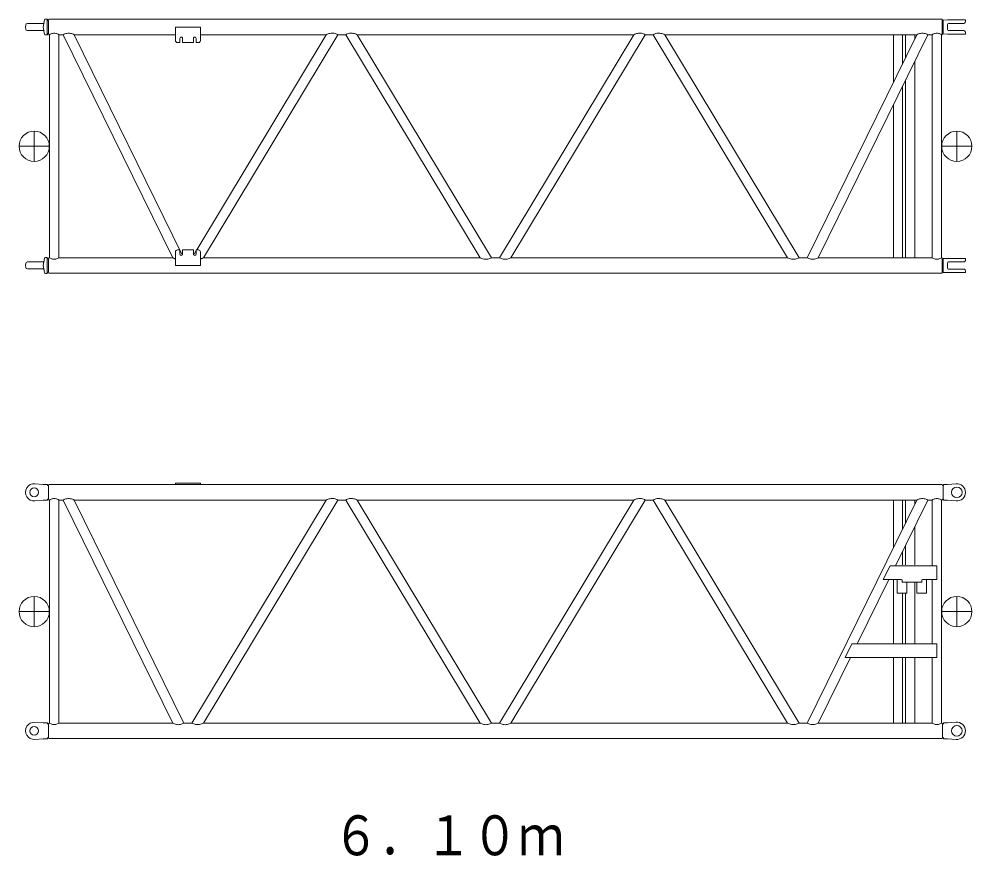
# Model space of a CAD drawing. Units: millimetres on the paper. Extents: x -420 to 420, y -297 to 297.
# Drawn here: x -256.3 to -151.4, y -112.1 to -19.9 of the extents above; entities that cross this region are included whole.
import ezdxf
from ezdxf.enums import TextEntityAlignment as Align

# ---------------------------------------------------------------- set-up
doc = ezdxf.new("R2010")
doc.units = ezdxf.units.MM
doc.layers.add('0-0_0', color=7, linetype='Continuous', lineweight=18)
doc.styles.add('ＭＳ ゴシック', font='')
doc.styles.get('ＭＳ ゴシック').set_extended_font_data('MS Gothic')

msp = doc.modelspace()

# ---------------------------------------------------------------- linework, layer by layer
at = {"layer": '0-0_0'}
for p, q in [((-253.433, -19.928), (-253.255, -19.928)), ((-253.178, -20.061), (-253.255, -19.928)), ((-253.255, -19.928), (-253.255, -21.678)), ((-255.621, -20.803), (-255.591, -20.566)), ((-255.621, -20.803), (-255.591, -21.04)), ((-255.426, -20.42), (-253.688, -20.42)), ((-253.671, -20.803), (-253.532, -20.011)), ((-253.671, -20.803), (-253.532, -21.595)), ((-253.104, -20.078), (-253.149, -20.078)), ((-253.104, -20.065), (-253.041, -19.956)), ((-253.104, -21.541), (-253.104, -20.065)), ((-253.041, -19.956), (-154.7, -19.956)), ((-239.112, -22.295), (-239.112, -20.803)), ((-239.112, -20.803), (-236.362, -20.803)), ((-236.362, -22.295), (-236.362, -20.803)), ((-154.7, -19.956), (-154.7, -21.65)), ((-154.7, -19.956), (-154.637, -20.065)), ((-154.592, -20.078), (-154.637, -20.078)), ((-154.572, -20.072), (-154.572, -21.534)), ((-154.548, -20.036), (-154.563, -20.061)), ((-154.104, -20.02), (-154.548, -20.036)), ((-152.121, -20.02), (-154.104, -20.02)), ((-154.104, -20.541), (-154.104, -21.066)), ((-152.287, -20.407), (-153.97, -20.407)), ((-152.121, -20.02), (-152.121, -20.241)), ((-255.426, -21.186), (-253.688, -21.186)), ((-253.433, -21.678), (-253.255, -21.678)), ((-253.255, -21.678), (-253.178, -21.545)), ((-253.149, -21.528), (-253.104, -21.528)), ((-253.104, -21.541), (-253.041, -21.65)), ((-253.041, -21.65), (-252.975, -21.65)), ((-252.975, -21.65), (-252.975, -46.206)), ((-251.474, -21.65), (-251.966, -21.65)), ((-251.966, -21.65), (-251.966, -46.206)), ((-251.474, -21.65), (-239.407, -46.206)), ((-250.267, -21.65), (-239.164, -21.65)), ((-250.267, -21.65), (-238.401, -45.799)), ((-236.772, -45.324), (-222.503, -21.65)), ((-236.31, -21.65), (-222.503, -21.65)), ((-236.038, -46.206), (-221.238, -21.65)), ((-221.238, -21.65), (-220.37, -21.65)), ((-205.57, -46.206), (-220.37, -21.65)), ((-204.305, -46.206), (-219.105, -21.65)), ((-219.105, -21.65), (-188.636, -21.65)), ((-203.436, -46.206), (-188.636, -21.65)), ((-202.172, -46.206), (-187.371, -21.65)), ((-187.371, -21.65), (-186.503, -21.65)), ((-171.703, -46.206), (-186.503, -21.65)), ((-157.474, -21.65), (-185.238, -21.65)), ((-170.438, -46.206), (-185.238, -21.65)), ((-169.541, -46.206), (-157.474, -21.65)), ((-168.334, -46.206), (-156.267, -21.65)), ((-160.041, -26.874), (-160.041, -21.65)), ((-159.033, -24.822), (-159.033, -21.65)), ((-158.708, -24.161), (-158.708, -21.65)), ((-157.7, -22.109), (-157.7, -21.65)), ((-156.267, -21.65), (-155.775, -21.65)), ((-155.775, -46.206), (-155.775, -21.65)), ((-154.766, -21.65), (-154.7, -21.65)), ((-154.766, -46.206), (-154.766, -21.65)), ((-154.7, -21.65), (-154.637, -21.541)), ((-154.592, -21.528), (-154.637, -21.528)), ((-154.548, -21.571), (-154.563, -21.545)), ((-154.104, -21.586), (-154.548, -21.571)), ((-152.121, -21.586), (-154.104, -21.586)), ((-152.287, -21.199), (-153.97, -21.199)), ((-152.121, -21.366), (-152.121, -21.586)), ((-238.896, -22.511), (-238.629, -22.511)), ((-238.629, -22.511), (-238.629, -22.061)), ((-238.329, -22.511), (-238.329, -22.061)), ((-238.329, -22.511), (-237.146, -22.511)), ((-237.146, -22.511), (-237.146, -22.061)), ((-236.846, -22.511), (-236.846, -22.061)), ((-236.846, -22.511), (-236.579, -22.511)), ((-157.7, -46.206), (-157.7, -24.565)), ((-159.033, -46.206), (-159.033, -27.279)), ((-158.708, -46.206), (-158.708, -26.617)), ((-160.041, -46.206), (-160.041, -29.331)), ((-254.671, -32.261), (-254.671, -35.595)), ((-153.071, -32.261), (-153.071, -35.595)), ((-256.337, -33.928), (-253.004, -33.928)), ((-154.737, -33.928), (-151.404, -33.928)), ((-239.112, -45.561), (-239.112, -47.053)), ((-238.896, -45.345), (-238.629, -45.345)), ((-238.629, -45.345), (-238.629, -45.795)), ((-238.329, -45.345), (-238.329, -45.795)), ((-238.329, -45.345), (-237.146, -45.345)), ((-237.146, -45.345), (-237.146, -45.795)), ((-237.06, -45.803), (-236.864, -45.477)), ((-236.846, -45.345), (-236.846, -45.795)), ((-236.846, -45.345), (-236.579, -45.345)), ((-236.362, -45.561), (-236.362, -47.053)), ((-255.621, -47.053), (-255.591, -46.816)), ((-255.621, -47.053), (-255.591, -47.29)), ((-255.426, -46.67), (-253.688, -46.67)), ((-253.671, -47.053), (-253.532, -46.261)), ((-253.671, -47.053), (-253.532, -47.845)), ((-253.433, -46.178), (-253.255, -46.178)), ((-253.178, -46.311), (-253.255, -46.178)), ((-253.255, -46.178), (-253.255, -47.928)), ((-253.104, -46.328), (-253.149, -46.328)), ((-253.104, -46.315), (-253.041, -46.206)), ((-253.104, -46.315), (-253.104, -47.791)), ((-253.041, -46.206), (-252.975, -46.206)), ((-251.966, -46.206), (-239.407, -46.206)), ((-239.112, -47.053), (-236.362, -47.053)), ((-205.57, -46.206), (-236.038, -46.206)), ((-203.436, -46.206), (-204.305, -46.206)), ((-171.703, -46.206), (-202.171, -46.206)), ((-169.541, -46.206), (-170.438, -46.206)), ((-168.334, -46.206), (-155.775, -46.206)), ((-154.766, -46.206), (-154.7, -46.206)), ((-154.7, -46.206), (-154.637, -46.315)), ((-154.7, -46.206), (-154.7, -47.9)), ((-154.592, -46.328), (-154.637, -46.328)), ((-154.572, -46.322), (-154.572, -47.784)), ((-154.548, -46.286), (-154.563, -46.311)), ((-154.104, -46.27), (-154.548, -46.285)), ((-152.121, -46.27), (-154.104, -46.27)), ((-154.104, -46.79), (-154.104, -47.316)), ((-152.287, -46.657), (-153.97, -46.657)), ((-152.121, -46.27), (-152.121, -46.49)), ((-255.426, -47.436), (-253.688, -47.436)), ((-253.433, -47.928), (-253.255, -47.928)), ((-253.255, -47.928), (-253.178, -47.795)), ((-253.149, -47.778), (-253.104, -47.778)), ((-253.104, -47.791), (-253.041, -47.9)), ((-253.041, -47.9), (-154.7, -47.9)), ((-154.7, -47.9), (-154.637, -47.791)), ((-154.592, -47.778), (-154.637, -47.778)), ((-154.548, -47.82), (-154.563, -47.795)), ((-154.104, -47.836), (-154.548, -47.821)), ((-152.287, -47.449), (-153.97, -47.449)), ((-254.595, -71.082), (-253.696, -71.154)), ((-253.696, -71.154), (-253.246, -71.154)), ((-253.246, -71.154), (-253.178, -71.271)), ((-253.149, -71.287), (-253.104, -71.287)), ((-253.104, -71.274), (-253.051, -71.182)), ((-253.104, -72.784), (-253.104, -71.274)), ((-253.051, -71.182), (-154.69, -71.182)), ((-239.112, -71.182), (-239.112, -71.032)), ((-239.112, -71.032), (-236.362, -71.032)), ((-236.362, -71.182), (-236.362, -71.032)), ((-154.69, -71.182), (-154.637, -71.274)), ((-154.637, -71.287), (-154.592, -71.287)), ((-154.572, -71.281), (-154.572, -72.777)), ((-154.495, -71.154), (-154.563, -71.27)), ((-154.495, -71.154), (-154.104, -71.154)), ((-153.142, -71.082), (-154.104, -71.154)), ((-254.595, -72.976), (-253.696, -72.904)), ((-253.696, -72.904), (-253.246, -72.904)), ((-253.178, -72.787), (-253.246, -72.904)), ((-253.104, -72.771), (-253.149, -72.771)), ((-253.104, -72.784), (-253.051, -72.876)), ((-253.051, -72.876), (-252.975, -72.876)), ((-252.975, -72.876), (-252.975, -97.432)), ((-251.966, -72.876), (-251.966, -97.432)), ((-251.474, -72.876), (-251.966, -72.876)), ((-251.474, -72.876), (-239.407, -97.432)), ((-250.267, -72.876), (-238.2, -97.432)), ((-222.503, -72.876), (-250.267, -72.876)), ((-237.303, -97.432), (-222.503, -72.875)), ((-236.038, -97.432), (-221.238, -72.876)), ((-220.37, -72.876), (-221.238, -72.876)), ((-205.57, -97.432), (-220.37, -72.876)), ((-188.636, -72.876), (-219.105, -72.876)), ((-204.305, -97.432), (-219.105, -72.876)), ((-203.436, -97.432), (-188.636, -72.876)), ((-202.171, -97.432), (-187.371, -72.876)), ((-186.503, -72.876), (-187.371, -72.876)), ((-171.703, -97.432), (-186.503, -72.876)), ((-170.438, -97.432), (-185.238, -72.876)), ((-157.474, -72.876), (-185.238, -72.876)), ((-169.541, -97.432), (-157.474, -72.876)), ((-160.041, -78.1), (-160.041, -72.876)), ((-159.823, -80.112), (-156.267, -72.876)), ((-159.033, -76.048), (-159.033, -72.876)), ((-158.708, -75.387), (-158.708, -72.876)), ((-157.7, -73.335), (-157.7, -72.876)), ((-156.267, -72.876), (-155.775, -72.876)), ((-155.775, -80.035), (-155.775, -72.876)), ((-154.766, -72.876), (-154.69, -72.876)), ((-154.766, -97.432), (-154.766, -72.876)), ((-154.69, -72.876), (-154.637, -72.784)), ((-154.637, -72.77), (-154.592, -72.77)), ((-154.563, -72.787), (-154.495, -72.904)), ((-154.495, -72.904), (-154.104, -72.904)), ((-153.142, -72.976), (-154.104, -72.904)), ((-157.7, -80.015), (-157.7, -75.791)), ((-159.033, -80.022), (-159.033, -78.505)), ((-158.708, -80.022), (-158.708, -77.843)), ((-160.427, -80.112), (-161.164, -81.612)), ((-155.271, -80.112), (-160.427, -80.112)), ((-155.271, -80.112), (-155.271, -81.612)), ((-164.041, -88.695), (-160.56, -81.612)), ((-159.204, -81.612), (-161.164, -81.612)), ((-160.041, -88.695), (-160.041, -81.693)), ((-159.646, -81.612), (-159.646, -83.112)), ((-159.104, -81.712), (-159.104, -81.912)), ((-156.937, -81.712), (-156.937, -81.912)), ((-155.271, -81.612), (-156.837, -81.612)), ((-156.396, -81.612), (-156.396, -83.112)), ((-155.775, -88.695), (-155.775, -81.612)), ((-156.937, -81.912), (-159.104, -81.912)), ((-157.7, -88.695), (-157.7, -81.973)), ((-157.479, -81.912), (-157.479, -83.112)), ((-254.671, -83.487), (-254.671, -86.82)), ((-159.033, -88.695), (-159.033, -83.169)), ((-158.708, -88.695), (-158.708, -83.169)), ((-156.396, -83.112), (-157.479, -83.112)), ((-153.071, -83.487), (-153.071, -86.82)), ((-256.337, -85.154), (-253.004, -85.154)), ((-154.737, -85.154), (-151.404, -85.154)), ((-164.644, -88.695), (-165.381, -90.195)), ((-155.271, -88.695), (-164.644, -88.695)), ((-155.271, -88.695), (-155.271, -90.195)), ((-168.334, -97.432), (-164.778, -90.195)), ((-155.271, -90.195), (-165.381, -90.195)), ((-160.041, -97.432), (-160.041, -90.195)), ((-159.033, -97.432), (-159.033, -90.195)), ((-158.708, -97.432), (-158.708, -90.195)), ((-157.7, -97.432), (-157.7, -90.195)), ((-155.775, -97.432), (-155.775, -90.195)), ((-254.595, -97.332), (-253.696, -97.404)), ((-253.696, -97.404), (-253.246, -97.404)), ((-253.178, -97.52), (-253.246, -97.404)), ((-253.104, -97.537), (-253.149, -97.537)), ((-253.104, -97.524), (-253.051, -97.432)), ((-253.104, -97.524), (-253.104, -99.034)), ((-252.975, -97.432), (-253.051, -97.432)), ((-251.966, -97.432), (-239.407, -97.432)), ((-238.2, -97.432), (-237.303, -97.432)), ((-236.038, -97.432), (-205.57, -97.432)), ((-204.305, -97.432), (-203.436, -97.432)), ((-202.171, -97.432), (-171.703, -97.432)), ((-169.541, -97.432), (-170.438, -97.432)), ((-168.334, -97.432), (-155.775, -97.432)), ((-154.766, -97.432), (-154.69, -97.432)), ((-154.69, -97.432), (-154.637, -97.524)), ((-154.637, -99.034), (-154.637, -97.524)), ((-154.637, -97.537), (-154.592, -97.537)), ((-154.495, -97.404), (-154.563, -97.52)), ((-154.495, -97.404), (-154.104, -97.404)), ((-153.142, -97.331), (-154.104, -97.404)), ((-254.595, -99.226), (-253.696, -99.154)), ((-253.696, -99.154), (-253.246, -99.154)), ((-253.246, -99.154), (-253.178, -99.037)), ((-253.149, -99.02), (-253.104, -99.02)), ((-253.104, -99.034), (-253.051, -99.125)), ((-253.051, -99.125), (-154.69, -99.125)), ((-154.69, -99.125), (-154.637, -99.034)), ((-154.637, -99.02), (-154.592, -99.02)), ((-154.563, -99.037), (-154.495, -99.154)), ((-154.495, -99.154), (-154.104, -99.154)), ((-153.142, -99.226), (-154.104, -99.154))]:
    msp.add_line(p, q, dxfattribs=at)
for points in [[(-152.121, -47.615), (-152.121, -47.836), (-154.104, -47.836)], [(-158.562, -81.912), (-158.562, -83.112), (-159.646, -83.112)]]:
    msp.add_lwpolyline(points, dxfattribs=at)
for centre, radius in [((-254.671, -33.928), 1.667), ((-153.071, -33.928), 1.667), ((-254.671, -72.029), 0.483), ((-254.671, -85.154), 1.667), ((-153.071, -85.154), 1.667), ((-254.671, -98.279), 0.483)]:
    msp.add_circle(centre, radius, dxfattribs=at)
at = {"layer": '0-0_0', "color": 4}
for centre in [(-153.071, -72.029), (-153.071, -98.279)]:
    msp.add_circle(centre, 0.583, dxfattribs=at)
at = {"layer": '0-0_0'}
for centre, radius, start, end in [((-253.433, -20.028), 0.1, 90.00146, 170.00024), ((-255.426, -20.586), 0.167, 89.99933, 172.99989), ((-253.688, -20.32), 0.1, 270.00177, 350.0003), ((-253.149, -20.045), 0.0333, 210.00211, 270.00412), ((-154.592, -20.045), 0.0333, 269.99772, 329.99882), ((-153.97, -20.541), 0.133, 90.00003, 180.00002), ((-152.287, -20.241), 0.167, 270.00002, 0.00003), ((-255.426, -21.02), 0.167, 187.00021, 270.00138), ((-253.688, -21.286), 0.1, 10, 89.99993), ((-253.433, -21.578), 0.1, 190.00031, 270.00155), ((-253.149, -21.561), 0.0333, 89.99588, 149.99789), ((-252.398, -22.51), 1.036, 104.00259, 123.85201), ((-252.471, -22.224), 0.741, 76.11783, 103.88213), ((-252.544, -22.51), 1.036, 56.14742, 75.99649), ((-250.822, -22.771), 1.297, 101.50954, 120.17084), ((-250.88, -22.547), 1.066, 78.15925, 100.86748), ((-250.942, -22.869), 1.394, 61.01098, 78.37154), ((-238.479, -22.061), 0.15, 0, 180.00001), ((-236.996, -22.061), 0.15, 0, 180.00001), ((-221.798, -22.961), 1.489, 101.27948, 118.26771), ((-221.859, -22.631), 1.153, 79.57224, 101.50683), ((-221.915, -22.842), 1.371, 60.41299, 78.86464), ((-219.693, -22.842), 1.371, 101.13536, 119.58701), ((-219.749, -22.631), 1.153, 78.49317, 100.42776), ((-219.81, -22.961), 1.489, 61.73229, 78.72052), ((-187.931, -22.961), 1.489, 101.27948, 118.26771), ((-187.992, -22.631), 1.153, 79.57224, 101.50683), ((-188.048, -22.842), 1.371, 60.41299, 78.86464), ((-185.826, -22.842), 1.371, 101.13536, 119.58701), ((-185.882, -22.631), 1.153, 78.49317, 100.42776), ((-185.943, -22.961), 1.489, 61.73229, 78.72052), ((-156.799, -22.869), 1.394, 101.62871, 118.9917), ((-156.861, -22.547), 1.066, 79.13215, 101.84157), ((-156.919, -22.77), 1.296, 59.82555, 78.49001), ((-155.198, -22.51), 1.036, 104.00182, 123.85235), ((-155.271, -22.224), 0.741, 76.11873, 103.88057), ((-155.343, -22.51), 1.036, 56.14794, 75.99811), ((-154.592, -21.561), 0.0333, 29.99762, 89.99523), ((-153.97, -21.066), 0.133, 179.99996, 269.99995), ((-152.287, -21.366), 0.167, 0.00003, 90.00004), ((-238.896, -22.295), 0.217, 179.99999, 270), ((-236.579, -22.295), 0.217, 270, 0), ((-238.896, -45.561), 0.217, 90, 180.00001), ((-238.479, -45.795), 0.15, 179.99999, 0), ((-236.996, -45.795), 0.15, 179.99999, 0), ((-236.579, -45.561), 0.217, 0, 90), ((-255.426, -46.836), 0.167, 89.99933, 172.99989), ((-253.688, -46.57), 0.1, 270.00177, 350.0003), ((-253.433, -46.278), 0.1, 90.00146, 170.00024), ((-253.149, -46.295), 0.0333, 210.00211, 270.00412), ((-252.396, -45.355), 1.03, 235.77736, 255.77958), ((-252.471, -45.644), 0.731, 255.90169, 284.09836), ((-252.546, -45.355), 1.03, 284.22136, 304.22322), ((-238.699, -44.934), 1.456, 240.8816, 244.88392), ((-238.712, -44.962), 1.425, 244.87798, 248.96727), ((-238.733, -45.018), 1.366, 248.96178, 253.22892), ((-236.737, -44.901), 1.48, 285.62473, 289.81167), ((-236.757, -44.847), 1.537, 289.8067, 293.83713), ((-236.768, -44.821), 1.566, 293.83175, 297.78812), ((-204.867, -44.881), 1.5, 242.05103, 258.89496), ((-204.926, -45.207), 1.169, 258.67881, 280.2912), ((-204.981, -44.997), 1.385, 280.96603, 299.2069), ((-202.76, -44.997), 1.385, 240.7931, 259.03397), ((-202.815, -45.207), 1.169, 259.7088, 281.32119), ((-202.875, -44.881), 1.5, 281.10504, 297.94897), ((-171, -44.881), 1.5, 242.05103, 258.89496), ((-171.059, -45.207), 1.169, 258.67881, 280.2912), ((-171.114, -44.997), 1.385, 280.96603, 299.2069), ((-168.889, -45.085), 1.297, 239.82916, 258.4907), ((-168.947, -45.309), 1.066, 259.13295, 281.84077), ((-169.009, -44.987), 1.394, 281.62808, 298.98867), ((-155.198, -45.346), 1.036, 236.14765, 255.99818), ((-155.271, -45.632), 0.741, 256.11943, 283.88127), ((-155.343, -45.346), 1.036, 284.00189, 303.85206), ((-154.592, -46.295), 0.0333, 269.99772, 329.99882), ((-153.97, -46.79), 0.133, 90.00003, 180.00002), ((-152.287, -46.49), 0.167, 270.00002, 0.00003), ((-255.426, -47.27), 0.167, 187.00021, 270.00138), ((-253.688, -47.536), 0.1, 10, 89.99993), ((-253.433, -47.828), 0.1, 190.00031, 270.00155), ((-253.149, -47.811), 0.0333, 89.99588, 149.99789), ((-154.592, -47.811), 0.0333, 29.99762, 89.99523), ((-153.97, -47.316), 0.133, 179.99996, 269.99995), ((-152.287, -47.615), 0.167, 0.00003, 90.00004), ((-254.671, -72.029), 0.95, 85.42074, 274.57929), ((-253.149, -71.254), 0.0333, 210.00211, 270.00412), ((-154.592, -71.254), 0.0333, 269.99597, 329.998), ((-153.071, -72.029), 0.95, 359.99998, 94.29961), ((-153.071, -72.029), 0.95, 265.70061, 359.99996), ((-253.149, -72.804), 0.0333, 89.99588, 149.99791), ((-252.398, -73.736), 1.036, 104.00118, 123.85173), ((-252.471, -73.45), 0.741, 76.11913, 103.88083), ((-252.543, -73.736), 1.036, 56.1477, 75.9979), ((-250.822, -73.996), 1.297, 101.50822, 120.17045), ((-250.88, -73.773), 1.066, 78.16039, 100.86678), ((-250.942, -74.095), 1.394, 61.01116, 78.37261), ((-221.798, -74.187), 1.489, 101.27948, 118.26771), ((-221.859, -73.857), 1.153, 79.57224, 101.50683), ((-221.915, -74.068), 1.371, 60.41299, 78.86464), ((-219.693, -74.068), 1.371, 101.13546, 119.58906), ((-219.749, -73.857), 1.153, 78.49225, 100.42737), ((-219.81, -74.187), 1.489, 61.73103, 78.72015), ((-187.931, -74.187), 1.489, 101.28021, 118.26928), ((-187.992, -73.857), 1.153, 79.57221, 101.50774), ((-188.048, -74.068), 1.371, 60.41095, 78.86432), ((-185.826, -74.068), 1.371, 101.13536, 119.58701), ((-185.882, -73.857), 1.153, 78.49317, 100.42776), ((-185.943, -74.187), 1.489, 61.73229, 78.72052), ((-156.799, -74.094), 1.394, 101.62871, 118.9917), ((-156.861, -73.772), 1.066, 79.13215, 101.84157), ((-156.919, -73.996), 1.296, 59.82555, 78.49001), ((-155.198, -73.736), 1.036, 104.00182, 123.85235), ((-155.271, -73.45), 0.741, 76.11873, 103.88057), ((-155.343, -73.736), 1.036, 56.14794, 75.99811), ((-154.592, -72.804), 0.0333, 30.002, 90.00402), ((-159.204, -81.712), 0.1, 0, 90), ((-156.837, -81.712), 0.1, 90, 180), ((-254.671, -98.279), 0.95, 85.42072, 274.57926), ((-253.149, -97.504), 0.0333, 210.00209, 270.00412), ((-252.396, -96.581), 1.03, 235.77736, 255.77958), ((-252.471, -96.87), 0.731, 255.90169, 284.09836), ((-252.546, -96.581), 1.03, 284.22136, 304.22322), ((-238.73, -96.225), 1.384, 240.6862, 258.19018), ((-238.794, -96.552), 1.051, 257.96628, 281.01497), ((-238.853, -96.326), 1.284, 281.68728, 300.55203), ((-236.627, -96.223), 1.385, 240.79351, 259.03524), ((-236.682, -96.433), 1.169, 259.70938, 281.32011), ((-236.741, -96.107), 1.5, 281.10404, 297.94882), ((-204.864, -96.126), 1.485, 241.60856, 258.65253), ((-204.925, -96.458), 1.147, 258.42038, 280.48031), ((-204.982, -96.246), 1.365, 281.20104, 299.73543), ((-202.759, -96.246), 1.365, 240.26457, 258.79896), ((-202.816, -96.458), 1.147, 259.51969, 281.57962), ((-202.877, -96.126), 1.485, 281.34747, 298.39144), ((-171, -96.107), 1.5, 242.05118, 258.89596), ((-171.059, -96.433), 1.169, 258.67989, 280.29062), ((-171.114, -96.223), 1.385, 280.96476, 299.20649), ((-168.889, -96.311), 1.297, 239.82954, 258.49202), ((-168.947, -96.535), 1.066, 259.13366, 281.83963), ((-169.009, -96.213), 1.394, 281.62701, 298.9885), ((-155.198, -96.572), 1.036, 236.14745, 255.99831), ((-155.271, -96.858), 0.741, 256.11955, 283.88116), ((-155.343, -96.572), 1.036, 284.00176, 303.85226), ((-154.592, -97.504), 0.0333, 269.99597, 329.998), ((-153.071, -98.279), 0.95, 359.99998, 94.29961), ((-153.071, -98.279), 0.95, 265.70061, 359.99996), ((-253.149, -99.054), 0.0333, 89.99588, 149.99789), ((-154.592, -99.054), 0.0333, 30.002, 90.00402)]:
    msp.add_arc(centre, radius, start, end, dxfattribs=at)

# ---------------------------------------------------------------- texts
at = {"layer": '0-0_0', "style": 'ＭＳ ゴシック', "width": 0.85}
msp.add_text('６．１０ｍ', height=4.399, dxfattribs=at).set_placement((-221.796, -113.301), align=Align.BOTTOM_LEFT)

doc.saveas('drawing.dxf')
